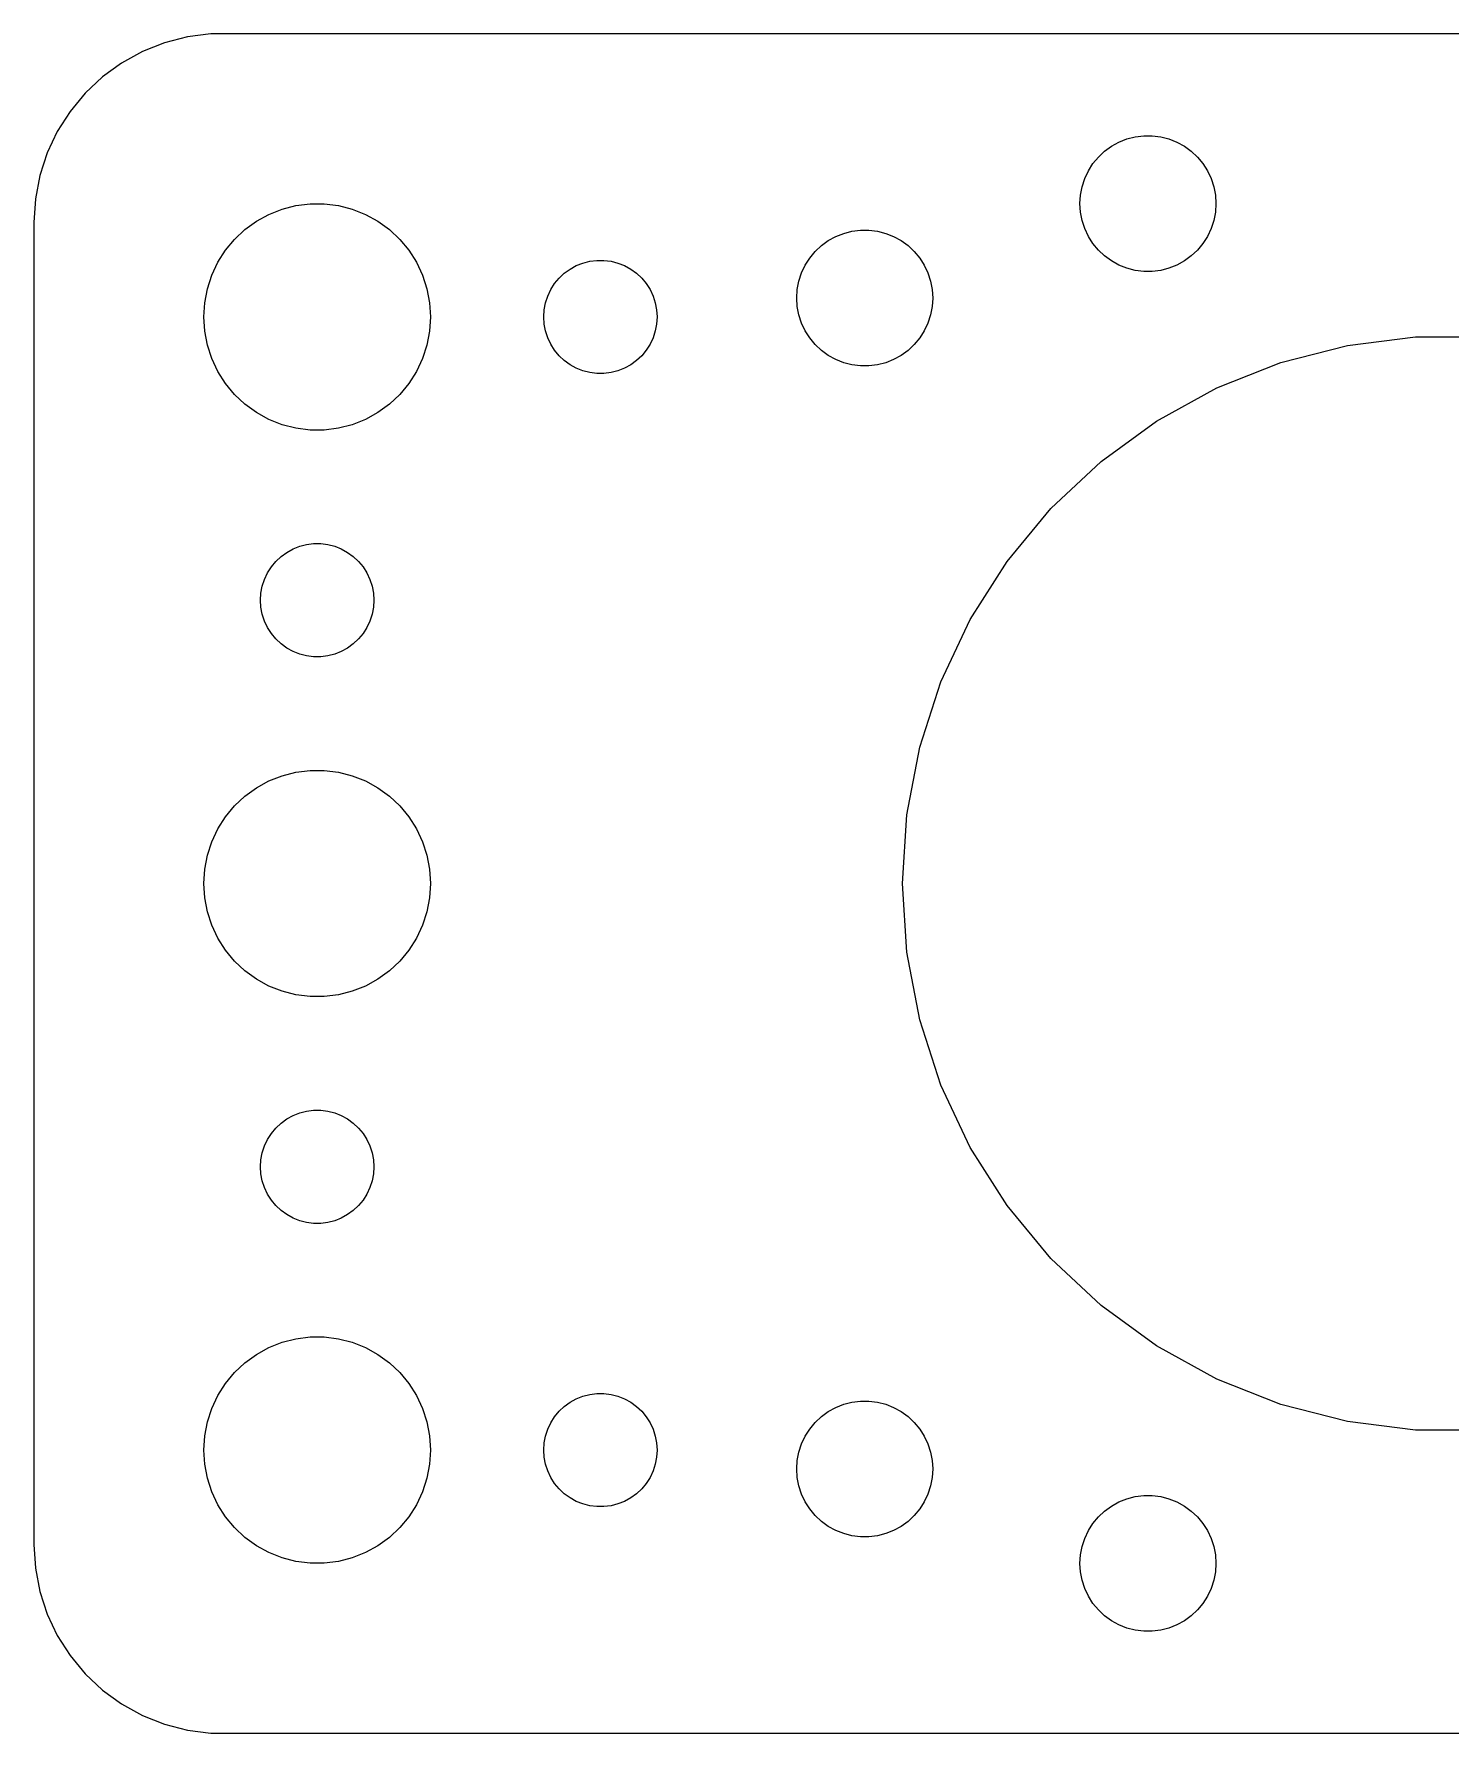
# Model space of a CAD drawing. Header units: metres. Extents: x -37.5 to 37.5, y 31.5 to 130.5.
# Drawn here: x -37.5 to 0, y 31.51 to 76.49 of the extents above; entities that cross this region are included whole.
import ezdxf

# ---------------------------------------------------------------- set-up
doc = ezdxf.new("R2010")
doc.units = ezdxf.units.M

msp = doc.modelspace()

# ---------------------------------------------------------------- linework, layer by layer
for p, q in [((-32.8139, 76.4901), (-33.4369, 76.4114)), ((32.8139, 76.4901), (-32.8139, 76.4901)), ((-34.6289, 76.0241), (-35.1791, 75.7216)), ((-34.0451, 76.2553), (-34.6289, 76.0241)), ((-33.4369, 76.4114), (-34.0451, 76.2553)), ((-35.1791, 75.7216), (-35.6871, 75.3526)), ((-35.6871, 75.3526), (-36.1448, 74.9227)), ((-36.1448, 74.9227), (-36.5451, 74.4389)), ((-36.5451, 74.4389), (-36.8815, 73.9088)), ((-36.8815, 73.9088), (-37.1489, 73.3406)), ((-8.55623, 73.7119), (-8.33728, 73.7681)), ((-8.33728, 73.7681), (-8.11302, 73.7964)), ((-8.11302, 73.7964), (-7.88696, 73.7964)), ((-7.88696, 73.7964), (-7.6627, 73.7681)), ((-7.6627, 73.7681), (-7.44376, 73.7119)), ((-37.1489, 73.3406), (-37.3429, 72.7434)), ((-9.31213, 73.2322), (-9.14735, 73.3869)), ((-9.14735, 73.3869), (-8.96448, 73.5198)), ((-8.96448, 73.5198), (-8.76639, 73.6287)), ((-8.76639, 73.6287), (-8.55623, 73.7119)), ((-7.44376, 73.7119), (-7.2336, 73.6287)), ((-7.2336, 73.6287), (-7.03551, 73.5198)), ((-7.03551, 73.5198), (-6.85263, 73.3869)), ((-6.85263, 73.3869), (-6.68785, 73.2322)), ((-9.57735, 72.8672), (-9.45622, 73.058)), ((-9.45622, 73.058), (-9.31213, 73.2322)), ((-6.68785, 73.2322), (-6.54376, 73.058)), ((-6.54376, 73.058), (-6.42264, 72.8672)), ((-37.3429, 72.7434), (-37.4606, 72.1267)), ((-9.7858, 72.2256), (-9.74344, 72.4476)), ((-9.74344, 72.4476), (-9.67358, 72.6626)), ((-9.67358, 72.6626), (-9.57735, 72.8672)), ((-6.42264, 72.8672), (-6.3264, 72.6626)), ((-6.3264, 72.6626), (-6.25655, 72.4476)), ((-6.25655, 72.4476), (-6.21419, 72.2256)), ((-37.4606, 72.1267), (-37.5, 71.5)), ((-30.5621, 71.9469), (-30.1884, 71.9941)), ((-30.1884, 71.9941), (-29.8116, 71.9941)), ((-29.8116, 71.9941), (-29.4379, 71.9469)), ((-9.79999, 72), (-9.7858, 72.2256)), ((-9.7858, 71.7744), (-9.79999, 72)), ((-6.21419, 72.2256), (-6.2, 72)), ((-6.2, 72), (-6.21419, 71.7744)), ((-31.9123, 71.3115), (-31.6075, 71.533)), ((-31.6075, 71.533), (-31.2773, 71.7145)), ((-31.2773, 71.7145), (-30.927, 71.8532)), ((-30.927, 71.8532), (-30.5621, 71.9469)), ((-29.4379, 71.9469), (-29.0729, 71.8532)), ((-29.0729, 71.8532), (-28.7227, 71.7145)), ((-28.7227, 71.7145), (-28.3925, 71.533)), ((-28.3925, 71.533), (-28.0877, 71.3115)), ((-9.74344, 71.5524), (-9.7858, 71.7744)), ((-9.67358, 71.3374), (-9.74344, 71.5524)), ((-6.25655, 71.5524), (-6.3264, 71.3374)), ((-6.21419, 71.7744), (-6.25655, 71.5524)), ((-37.5, 71.5), (-37.5, 36.5)), ((-32.1869, 71.0536), (-31.9123, 71.3115)), ((-28.0877, 71.3115), (-27.8131, 71.0536)), ((-16.4645, 71.0198), (-16.2664, 71.1287)), ((-16.2664, 71.1287), (-16.0562, 71.2119)), ((-16.0562, 71.2119), (-15.8373, 71.2681)), ((-15.8373, 71.2681), (-15.613, 71.2964)), ((-15.613, 71.2964), (-15.387, 71.2964)), ((-15.387, 71.2964), (-15.1627, 71.2681)), ((-15.1627, 71.2681), (-14.9438, 71.2119)), ((-14.9438, 71.2119), (-14.7336, 71.1287)), ((-14.7336, 71.1287), (-14.5355, 71.0198)), ((-9.57735, 71.1328), (-9.67358, 71.3374)), ((-9.45622, 70.942), (-9.57735, 71.1328)), ((-6.42264, 71.1328), (-6.54376, 70.942)), ((-6.3264, 71.3374), (-6.42264, 71.1328)), ((-32.6289, 70.4453), (-32.427, 70.7634)), ((-32.427, 70.7634), (-32.1869, 71.0536)), ((-27.8131, 71.0536), (-27.5729, 70.7634)), ((-27.5729, 70.7634), (-27.3711, 70.4453)), ((-16.9562, 70.558), (-16.8121, 70.7322)), ((-16.8121, 70.7322), (-16.6474, 70.8869)), ((-16.6474, 70.8869), (-16.4645, 71.0198)), ((-14.5355, 71.0198), (-14.3526, 70.8869)), ((-14.3526, 70.8869), (-14.1879, 70.7322)), ((-14.1879, 70.7322), (-14.0438, 70.558)), ((-9.31213, 70.7678), (-9.45622, 70.942)), ((-9.14735, 70.6131), (-9.31213, 70.7678)), ((-6.68785, 70.7678), (-6.85263, 70.6131)), ((-6.54376, 70.942), (-6.68785, 70.7678)), ((-32.7893, 70.1044), (-32.6289, 70.4453)), ((-27.3711, 70.4453), (-27.2107, 70.1044)), ((-23.4561, 70.1558), (-23.3037, 70.2665)), ((-23.3037, 70.2665), (-23.1387, 70.3572)), ((-23.1387, 70.3572), (-22.9635, 70.4266)), ((-22.9635, 70.4266), (-22.7811, 70.4734)), ((-22.7811, 70.4734), (-22.5942, 70.497)), ((-22.5942, 70.497), (-22.4058, 70.497)), ((-22.4058, 70.497), (-22.2189, 70.4734)), ((-22.2189, 70.4734), (-22.0365, 70.4266)), ((-22.0365, 70.4266), (-21.8613, 70.3572)), ((-21.8613, 70.3572), (-21.6963, 70.2665)), ((-21.6963, 70.2665), (-21.5439, 70.1558)), ((-17.1736, 70.1626), (-17.0773, 70.3672)), ((-17.0773, 70.3672), (-16.9562, 70.558)), ((-14.0438, 70.558), (-13.9226, 70.3672)), ((-13.9226, 70.3672), (-13.8264, 70.1626)), ((-8.96448, 70.4802), (-9.14735, 70.6131)), ((-8.76639, 70.3713), (-8.96448, 70.4802)), ((-8.55623, 70.2881), (-8.76639, 70.3713)), ((-8.33728, 70.2319), (-8.55623, 70.2881)), ((-8.11302, 70.2036), (-8.33728, 70.2319)), ((-7.88696, 70.2036), (-8.11302, 70.2036)), ((-7.6627, 70.2319), (-7.88696, 70.2036)), ((-7.44376, 70.2881), (-7.6627, 70.2319)), ((-7.2336, 70.3713), (-7.44376, 70.2881)), ((-7.03551, 70.4802), (-7.2336, 70.3713)), ((-6.85263, 70.6131), (-7.03551, 70.4802)), ((-32.9763, 69.376), (-32.9057, 69.7461)), ((-32.9057, 69.7461), (-32.7893, 70.1044)), ((-27.2107, 70.1044), (-27.0942, 69.7461)), ((-27.0942, 69.7461), (-27.0237, 69.376)), ((-23.8947, 69.5522), (-23.8145, 69.7226)), ((-23.8145, 69.7226), (-23.7135, 69.8817)), ((-23.7135, 69.8817), (-23.5934, 70.0268)), ((-23.5934, 70.0268), (-23.4561, 70.1558)), ((-21.5439, 70.1558), (-21.4065, 70.0268)), ((-21.4065, 70.0268), (-21.2865, 69.8817)), ((-21.2865, 69.8817), (-21.1855, 69.7226)), ((-21.1855, 69.7226), (-21.1053, 69.5522)), ((-17.3, 69.5), (-17.2858, 69.7256)), ((-17.2858, 69.7256), (-17.2434, 69.9476)), ((-17.2434, 69.9476), (-17.1736, 70.1626)), ((-13.8264, 70.1626), (-13.7565, 69.9476)), ((-13.7565, 69.9476), (-13.7142, 69.7256)), ((-13.7142, 69.7256), (-13.7, 69.5)), ((-33, 69), (-32.9763, 69.376)), ((-27.0237, 69.376), (-27, 69)), ((-23.9882, 69.188), (-23.9529, 69.373)), ((-23.9529, 69.373), (-23.8947, 69.5522)), ((-21.1053, 69.5522), (-21.0471, 69.373)), ((-21.0471, 69.373), (-21.0118, 69.188)), ((-17.2858, 69.2744), (-17.3, 69.5)), ((-17.2434, 69.0524), (-17.2858, 69.2744)), ((-13.7142, 69.2744), (-13.7565, 69.0524)), ((-13.7, 69.5), (-13.7142, 69.2744)), ((-32.9763, 68.624), (-33, 69)), ((-27, 69), (-27.0237, 68.624)), ((-24, 69), (-23.9882, 69.188)), ((-23.9882, 68.812), (-24, 69)), ((-21.0118, 69.188), (-21, 69)), ((-21, 69), (-21.0118, 68.812)), ((-17.1736, 68.8374), (-17.2434, 69.0524)), ((-17.0773, 68.6328), (-17.1736, 68.8374)), ((-13.8264, 68.8374), (-13.9226, 68.6328)), ((-13.7565, 69.0524), (-13.8264, 68.8374)), ((-32.9057, 68.2539), (-32.9763, 68.624)), ((-27.0237, 68.624), (-27.0942, 68.2539)), ((-23.9529, 68.627), (-23.9882, 68.812)), ((-23.8947, 68.4478), (-23.9529, 68.627)), ((-23.8145, 68.2774), (-23.8947, 68.4478)), ((-21.1053, 68.4478), (-21.1855, 68.2774)), ((-21.0471, 68.627), (-21.1053, 68.4478)), ((-21.0118, 68.812), (-21.0471, 68.627)), ((-16.9562, 68.442), (-17.0773, 68.6328)), ((-16.8121, 68.2678), (-16.9562, 68.442)), ((-14.0438, 68.442), (-14.1879, 68.2678)), ((-13.9226, 68.6328), (-14.0438, 68.442)), ((-2.71703, 68.2432), (-0.91046, 68.4714)), ((-0.91046, 68.4714), (0.91046, 68.4714)), ((-32.7893, 67.8956), (-32.9057, 68.2539)), ((-27.0942, 68.2539), (-27.2107, 67.8956)), ((-23.7135, 68.1183), (-23.8145, 68.2774)), ((-23.5934, 67.9732), (-23.7135, 68.1183)), ((-23.4561, 67.8442), (-23.5934, 67.9732)), ((-21.4065, 67.9732), (-21.5439, 67.8442)), ((-21.2865, 68.1183), (-21.4065, 67.9732)), ((-21.1855, 68.2774), (-21.2865, 68.1183)), ((-16.6474, 68.1131), (-16.8121, 68.2678)), ((-16.4645, 67.9802), (-16.6474, 68.1131)), ((-16.2664, 67.8713), (-16.4645, 67.9802)), ((-14.5355, 67.9802), (-14.7336, 67.8713)), ((-14.3526, 68.1131), (-14.5355, 67.9802)), ((-14.1879, 68.2678), (-14.3526, 68.1131)), ((-4.48074, 67.7903), (-2.71703, 68.2432)), ((-32.6289, 67.5547), (-32.7893, 67.8956)), ((-32.427, 67.2366), (-32.6289, 67.5547)), ((-27.3711, 67.5547), (-27.5729, 67.2366)), ((-27.2107, 67.8956), (-27.3711, 67.5547)), ((-23.3037, 67.7335), (-23.4561, 67.8442)), ((-23.1387, 67.6427), (-23.3037, 67.7335)), ((-22.9635, 67.5734), (-23.1387, 67.6427)), ((-22.7811, 67.5266), (-22.9635, 67.5734)), ((-22.5942, 67.5029), (-22.7811, 67.5266)), ((-22.4058, 67.5029), (-22.5942, 67.5029)), ((-22.2189, 67.5266), (-22.4058, 67.5029)), ((-22.0365, 67.5734), (-22.2189, 67.5266)), ((-21.8613, 67.6427), (-22.0365, 67.5734)), ((-21.6963, 67.7335), (-21.8613, 67.6427)), ((-21.5439, 67.8442), (-21.6963, 67.7335)), ((-16.0562, 67.7881), (-16.2664, 67.8713)), ((-15.8373, 67.7319), (-16.0562, 67.7881)), ((-15.613, 67.7036), (-15.8373, 67.7319)), ((-15.387, 67.7036), (-15.613, 67.7036)), ((-15.1627, 67.7319), (-15.387, 67.7036)), ((-14.9438, 67.7881), (-15.1627, 67.7319)), ((-14.7336, 67.8713), (-14.9438, 67.7881)), ((-6.1738, 67.12), (-4.48074, 67.7903)), ((-32.1869, 66.9464), (-32.427, 67.2366)), ((-27.5729, 67.2366), (-27.8131, 66.9464)), ((-7.76949, 66.2428), (-6.1738, 67.12)), ((-31.9123, 66.6884), (-32.1869, 66.9464)), ((-31.6075, 66.467), (-31.9123, 66.6884)), ((-28.0877, 66.6884), (-28.3925, 66.467)), ((-27.8131, 66.9464), (-28.0877, 66.6884)), ((-31.2773, 66.2855), (-31.6075, 66.467)), ((-30.927, 66.1468), (-31.2773, 66.2855)), ((-30.5621, 66.0531), (-30.927, 66.1468)), ((-29.0729, 66.1468), (-29.4379, 66.0531)), ((-28.7227, 66.2855), (-29.0729, 66.1468)), ((-28.3925, 66.467), (-28.7227, 66.2855)), ((-9.24265, 65.1724), (-7.76949, 66.2428)), ((-30.1884, 66.0059), (-30.5621, 66.0531)), ((-29.8116, 66.0059), (-30.1884, 66.0059)), ((-29.4379, 66.0531), (-29.8116, 66.0059)), ((-10.57, 63.9259), (-9.24265, 65.1724)), ((-11.7307, 62.5229), (-10.57, 63.9259)), ((-30.4635, 62.9266), (-30.2811, 62.9734)), ((-30.2811, 62.9734), (-30.0942, 62.997)), ((-30.0942, 62.997), (-29.9058, 62.997)), ((-29.9058, 62.997), (-29.7189, 62.9734)), ((-29.7189, 62.9734), (-29.5365, 62.9266)), ((-31.2135, 62.3817), (-31.0934, 62.5268)), ((-31.0934, 62.5268), (-30.9561, 62.6558)), ((-30.9561, 62.6558), (-30.8037, 62.7665)), ((-30.8037, 62.7665), (-30.6387, 62.8572)), ((-30.6387, 62.8572), (-30.4635, 62.9266)), ((-29.5365, 62.9266), (-29.3613, 62.8572)), ((-29.3613, 62.8572), (-29.1963, 62.7665)), ((-29.1963, 62.7665), (-29.0439, 62.6558)), ((-29.0439, 62.6558), (-28.9065, 62.5268)), ((-28.9065, 62.5268), (-28.7865, 62.3817)), ((-12.7064, 60.9854), (-11.7307, 62.5229)), ((-31.3947, 62.0522), (-31.3145, 62.2226)), ((-31.3145, 62.2226), (-31.2135, 62.3817)), ((-28.7865, 62.3817), (-28.6855, 62.2226)), ((-28.6855, 62.2226), (-28.6053, 62.0522)), ((-31.5, 61.5), (-31.4882, 61.688)), ((-31.4882, 61.688), (-31.4529, 61.873)), ((-31.4529, 61.873), (-31.3947, 62.0522)), ((-28.6053, 62.0522), (-28.5471, 61.873)), ((-28.5471, 61.873), (-28.5118, 61.688)), ((-28.5118, 61.688), (-28.5, 61.5)), ((-31.4882, 61.312), (-31.5, 61.5)), ((-31.4529, 61.127), (-31.4882, 61.312)), ((-28.5118, 61.312), (-28.5471, 61.127)), ((-28.5, 61.5), (-28.5118, 61.312)), ((-31.3947, 60.9478), (-31.4529, 61.127)), ((-31.3145, 60.7774), (-31.3947, 60.9478)), ((-31.2135, 60.6183), (-31.3145, 60.7774)), ((-28.6855, 60.7774), (-28.7865, 60.6183)), ((-28.6053, 60.9478), (-28.6855, 60.7774)), ((-28.5471, 61.127), (-28.6053, 60.9478)), ((-13.4818, 59.3378), (-12.7064, 60.9854)), ((-31.0934, 60.4732), (-31.2135, 60.6183)), ((-30.9561, 60.3442), (-31.0934, 60.4732)), ((-30.8037, 60.2335), (-30.9561, 60.3442)), ((-29.0439, 60.3442), (-29.1963, 60.2335)), ((-28.9065, 60.4732), (-29.0439, 60.3442)), ((-28.7865, 60.6183), (-28.9065, 60.4732)), ((-30.6387, 60.1427), (-30.8037, 60.2335)), ((-30.4635, 60.0734), (-30.6387, 60.1427)), ((-30.2811, 60.0266), (-30.4635, 60.0734)), ((-30.0942, 60.0029), (-30.2811, 60.0266)), ((-29.9058, 60.0029), (-30.0942, 60.0029)), ((-29.7189, 60.0266), (-29.9058, 60.0029)), ((-29.5365, 60.0734), (-29.7189, 60.0266)), ((-29.3613, 60.1427), (-29.5365, 60.0734)), ((-29.1963, 60.2335), (-29.3613, 60.1427)), ((-14.0444, 57.606), (-13.4818, 59.3378)), ((-14.3857, 55.8173), (-14.0444, 57.606)), ((-31.6075, 56.533), (-31.2773, 56.7145)), ((-31.2773, 56.7145), (-30.927, 56.8532)), ((-30.927, 56.8532), (-30.5621, 56.9469)), ((-30.5621, 56.9469), (-30.1884, 56.9941)), ((-30.1884, 56.9941), (-29.8116, 56.9941)), ((-29.8116, 56.9941), (-29.4379, 56.9469)), ((-29.4379, 56.9469), (-29.0729, 56.8532)), ((-29.0729, 56.8532), (-28.7227, 56.7145)), ((-28.7227, 56.7145), (-28.3925, 56.533)), ((-32.1869, 56.0536), (-31.9123, 56.3115)), ((-31.9123, 56.3115), (-31.6075, 56.533)), ((-28.3925, 56.533), (-28.0877, 56.3115)), ((-28.0877, 56.3115), (-27.8131, 56.0536)), ((-32.427, 55.7634), (-32.1869, 56.0536)), ((-27.8131, 56.0536), (-27.5729, 55.7634)), ((-14.5, 54), (-14.3857, 55.8173)), ((-32.7893, 55.1044), (-32.6289, 55.4453)), ((-32.6289, 55.4453), (-32.427, 55.7634)), ((-27.5729, 55.7634), (-27.3711, 55.4453)), ((-27.3711, 55.4453), (-27.2107, 55.1044)), ((-32.9057, 54.7461), (-32.7893, 55.1044)), ((-27.2107, 55.1044), (-27.0942, 54.7461)), ((-32.9763, 54.376), (-32.9057, 54.7461)), ((-27.0942, 54.7461), (-27.0237, 54.376)), ((-33, 54), (-32.9763, 54.376)), ((-32.9763, 53.624), (-33, 54)), ((-27.0237, 54.376), (-27, 54)), ((-27, 54), (-27.0237, 53.624)), ((-14.3857, 52.1827), (-14.5, 54)), ((-32.9057, 53.2539), (-32.9763, 53.624)), ((-27.0237, 53.624), (-27.0942, 53.2539)), ((-32.7893, 52.8956), (-32.9057, 53.2539)), ((-27.0942, 53.2539), (-27.2107, 52.8956)), ((-32.6289, 52.5547), (-32.7893, 52.8956)), ((-27.2107, 52.8956), (-27.3711, 52.5547)), ((-32.427, 52.2366), (-32.6289, 52.5547)), ((-32.1869, 51.9464), (-32.427, 52.2366)), ((-27.5729, 52.2366), (-27.8131, 51.9464)), ((-27.3711, 52.5547), (-27.5729, 52.2366)), ((-14.0444, 50.394), (-14.3857, 52.1827)), ((-31.9123, 51.6885), (-32.1869, 51.9464)), ((-27.8131, 51.9464), (-28.0877, 51.6885)), ((-31.6075, 51.467), (-31.9123, 51.6885)), ((-31.2773, 51.2855), (-31.6075, 51.467)), ((-30.927, 51.1468), (-31.2773, 51.2855)), ((-28.7227, 51.2855), (-29.0729, 51.1468)), ((-28.3925, 51.467), (-28.7227, 51.2855)), ((-28.0877, 51.6885), (-28.3925, 51.467)), ((-30.5621, 51.0531), (-30.927, 51.1468)), ((-30.1884, 51.0059), (-30.5621, 51.0531)), ((-29.8116, 51.0059), (-30.1884, 51.0059)), ((-29.4379, 51.0531), (-29.8116, 51.0059)), ((-29.0729, 51.1468), (-29.4379, 51.0531)), ((-13.4818, 48.6622), (-14.0444, 50.394)), ((-12.7064, 47.0146), (-13.4818, 48.6622)), ((-30.9561, 47.6558), (-30.8037, 47.7665)), ((-30.8037, 47.7665), (-30.6387, 47.8573)), ((-30.6387, 47.8573), (-30.4635, 47.9266)), ((-30.4635, 47.9266), (-30.2811, 47.9734)), ((-30.2811, 47.9734), (-30.0942, 47.9971)), ((-30.0942, 47.9971), (-29.9058, 47.9971)), ((-29.9058, 47.9971), (-29.7189, 47.9734)), ((-29.7189, 47.9734), (-29.5365, 47.9266)), ((-29.5365, 47.9266), (-29.3613, 47.8573)), ((-29.3613, 47.8573), (-29.1963, 47.7665)), ((-29.1963, 47.7665), (-29.0439, 47.6558)), ((-31.3145, 47.2226), (-31.2135, 47.3817)), ((-31.2135, 47.3817), (-31.0934, 47.5268)), ((-31.0934, 47.5268), (-30.9561, 47.6558)), ((-29.0439, 47.6558), (-28.9065, 47.5268)), ((-28.9065, 47.5268), (-28.7865, 47.3817)), ((-28.7865, 47.3817), (-28.6855, 47.2226)), ((-31.4882, 46.688), (-31.4529, 46.873)), ((-31.4529, 46.873), (-31.3947, 47.0522)), ((-31.3947, 47.0522), (-31.3145, 47.2226)), ((-28.6855, 47.2226), (-28.6053, 47.0522)), ((-28.6053, 47.0522), (-28.5471, 46.873)), ((-28.5471, 46.873), (-28.5118, 46.688)), ((-11.7307, 45.4771), (-12.7064, 47.0146)), ((-31.5, 46.5), (-31.4882, 46.688)), ((-31.4882, 46.312), (-31.5, 46.5)), ((-28.5118, 46.688), (-28.5, 46.5)), ((-28.5, 46.5), (-28.5118, 46.312)), ((-31.4529, 46.127), (-31.4882, 46.312)), ((-31.3947, 45.9478), (-31.4529, 46.127)), ((-31.3145, 45.7774), (-31.3947, 45.9478)), ((-28.6053, 45.9478), (-28.6855, 45.7774)), ((-28.5471, 46.127), (-28.6053, 45.9478)), ((-28.5118, 46.312), (-28.5471, 46.127)), ((-31.2135, 45.6183), (-31.3145, 45.7774)), ((-31.0934, 45.4732), (-31.2135, 45.6183)), ((-30.9561, 45.3442), (-31.0934, 45.4732)), ((-28.9065, 45.4732), (-29.0439, 45.3442)), ((-28.7865, 45.6183), (-28.9065, 45.4732)), ((-28.6855, 45.7774), (-28.7865, 45.6183)), ((-10.57, 44.0741), (-11.7307, 45.4771)), ((-30.8037, 45.2335), (-30.9561, 45.3442)), ((-30.6387, 45.1428), (-30.8037, 45.2335)), ((-30.4635, 45.0734), (-30.6387, 45.1428)), ((-30.2811, 45.0266), (-30.4635, 45.0734)), ((-30.0942, 45.003), (-30.2811, 45.0266)), ((-29.9058, 45.003), (-30.0942, 45.003)), ((-29.7189, 45.0266), (-29.9058, 45.003)), ((-29.5365, 45.0734), (-29.7189, 45.0266)), ((-29.3613, 45.1428), (-29.5365, 45.0734)), ((-29.1963, 45.2335), (-29.3613, 45.1428)), ((-29.0439, 45.3442), (-29.1963, 45.2335)), ((-9.24265, 42.8276), (-10.57, 44.0741)), ((-7.76949, 41.7572), (-9.24265, 42.8276)), ((-31.2773, 41.7145), (-30.927, 41.8532)), ((-30.927, 41.8532), (-30.5621, 41.9469)), ((-30.5621, 41.9469), (-30.1884, 41.9941)), ((-30.1884, 41.9941), (-29.8116, 41.9941)), ((-29.8116, 41.9941), (-29.4379, 41.9469)), ((-29.4379, 41.9469), (-29.0729, 41.8532)), ((-29.0729, 41.8532), (-28.7227, 41.7145)), ((-31.9123, 41.3116), (-31.6075, 41.533)), ((-31.6075, 41.533), (-31.2773, 41.7145)), ((-28.7227, 41.7145), (-28.3925, 41.533)), ((-28.3925, 41.533), (-28.0877, 41.3116)), ((-6.1738, 40.88), (-7.76949, 41.7572)), ((-32.427, 40.7634), (-32.1869, 41.0536)), ((-32.1869, 41.0536), (-31.9123, 41.3116)), ((-28.0877, 41.3116), (-27.8131, 41.0536)), ((-27.8131, 41.0536), (-27.5729, 40.7634)), ((-32.6289, 40.4453), (-32.427, 40.7634)), ((-27.5729, 40.7634), (-27.3711, 40.4453)), ((-22.7811, 40.4734), (-22.5942, 40.4971)), ((-22.5942, 40.4971), (-22.4058, 40.4971)), ((-22.4058, 40.4971), (-22.2189, 40.4734)), ((-4.48074, 40.2097), (-6.1738, 40.88)), ((-32.9057, 39.7461), (-32.7893, 40.1044)), ((-32.7893, 40.1044), (-32.6289, 40.4453)), ((-27.3711, 40.4453), (-27.2107, 40.1044)), ((-27.2107, 40.1044), (-27.0942, 39.7461)), ((-23.5934, 40.0268), (-23.4561, 40.1558)), ((-23.4561, 40.1558), (-23.3037, 40.2665)), ((-23.3037, 40.2665), (-23.1387, 40.3573)), ((-23.1387, 40.3573), (-22.9635, 40.4266)), ((-22.9635, 40.4266), (-22.7811, 40.4734)), ((-22.2189, 40.4734), (-22.0365, 40.4266)), ((-22.0365, 40.4266), (-21.8613, 40.3573)), ((-21.8613, 40.3573), (-21.6963, 40.2665)), ((-21.6963, 40.2665), (-21.5439, 40.1558)), ((-21.5439, 40.1558), (-21.4065, 40.0268)), ((-16.4645, 40.0198), (-16.2664, 40.1287)), ((-16.2664, 40.1287), (-16.0562, 40.2119)), ((-16.0562, 40.2119), (-15.8373, 40.2681)), ((-15.8373, 40.2681), (-15.613, 40.2964)), ((-15.613, 40.2964), (-15.387, 40.2964)), ((-15.387, 40.2964), (-15.1627, 40.2681)), ((-15.1627, 40.2681), (-14.9438, 40.2119)), ((-14.9438, 40.2119), (-14.7336, 40.1287)), ((-14.7336, 40.1287), (-14.5355, 40.0198)), ((-2.71703, 39.7568), (-4.48074, 40.2097)), ((-32.9763, 39.376), (-32.9057, 39.7461)), ((-27.0942, 39.7461), (-27.0237, 39.376)), ((-23.8947, 39.5522), (-23.8145, 39.7226)), ((-23.8145, 39.7226), (-23.7135, 39.8817)), ((-23.7135, 39.8817), (-23.5934, 40.0268)), ((-21.4065, 40.0268), (-21.2865, 39.8817)), ((-21.2865, 39.8817), (-21.1855, 39.7226)), ((-21.1855, 39.7226), (-21.1053, 39.5522)), ((-16.9562, 39.558), (-16.8121, 39.7322)), ((-16.8121, 39.7322), (-16.6474, 39.8869)), ((-16.6474, 39.8869), (-16.4645, 40.0198)), ((-14.5355, 40.0198), (-14.3526, 39.8869)), ((-14.3526, 39.8869), (-14.1879, 39.7322)), ((-14.1879, 39.7322), (-14.0438, 39.558)), ((-0.91046, 39.5286), (-2.71703, 39.7568)), ((-33, 39), (-32.9763, 39.376)), ((-27.0237, 39.376), (-27, 39)), ((-24, 39), (-23.9882, 39.188)), ((-23.9882, 39.188), (-23.9529, 39.373)), ((-23.9529, 39.373), (-23.8947, 39.5522)), ((-21.1053, 39.5522), (-21.0471, 39.373)), ((-21.0471, 39.373), (-21.0118, 39.188)), ((-21.0118, 39.188), (-21, 39)), ((-17.2434, 38.9476), (-17.1736, 39.1626)), ((-17.1736, 39.1626), (-17.0773, 39.3672)), ((-17.0773, 39.3672), (-16.9562, 39.558)), ((-14.0438, 39.558), (-13.9226, 39.3672)), ((-13.9226, 39.3672), (-13.8264, 39.1626)), ((-13.8264, 39.1626), (-13.7565, 38.9476)), ((0.91046, 39.5286), (-0.91046, 39.5286)), ((-32.9763, 38.624), (-33, 39)), ((-27, 39), (-27.0237, 38.624)), ((-23.9882, 38.812), (-24, 39)), ((-23.9529, 38.627), (-23.9882, 38.812)), ((-21.0118, 38.812), (-21.0471, 38.627)), ((-21, 39), (-21.0118, 38.812)), ((-17.3, 38.5), (-17.2858, 38.7256)), ((-17.2858, 38.7256), (-17.2434, 38.9476)), ((-13.7565, 38.9476), (-13.7142, 38.7256)), ((-13.7142, 38.7256), (-13.7, 38.5)), ((-32.9057, 38.2539), (-32.9763, 38.624)), ((-32.7893, 37.8956), (-32.9057, 38.2539)), ((-27.0942, 38.2539), (-27.2107, 37.8956)), ((-27.0237, 38.624), (-27.0942, 38.2539)), ((-23.8947, 38.4478), (-23.9529, 38.627)), ((-23.8145, 38.2774), (-23.8947, 38.4478)), ((-23.7135, 38.1183), (-23.8145, 38.2774)), ((-21.1855, 38.2774), (-21.2865, 38.1183)), ((-21.1053, 38.4478), (-21.1855, 38.2774)), ((-21.0471, 38.627), (-21.1053, 38.4478)), ((-17.2858, 38.2744), (-17.3, 38.5)), ((-17.2434, 38.0524), (-17.2858, 38.2744)), ((-13.7142, 38.2744), (-13.7565, 38.0524)), ((-13.7, 38.5), (-13.7142, 38.2744)), ((-32.6289, 37.5547), (-32.7893, 37.8956)), ((-27.2107, 37.8956), (-27.3711, 37.5547)), ((-23.5934, 37.9732), (-23.7135, 38.1183)), ((-23.4561, 37.8442), (-23.5934, 37.9732)), ((-23.3037, 37.7335), (-23.4561, 37.8442)), ((-21.5439, 37.8442), (-21.6963, 37.7335)), ((-21.4065, 37.9732), (-21.5439, 37.8442)), ((-21.2865, 38.1183), (-21.4065, 37.9732)), ((-17.1736, 37.8374), (-17.2434, 38.0524)), ((-17.0773, 37.6328), (-17.1736, 37.8374)), ((-13.8264, 37.8374), (-13.9226, 37.6328)), ((-13.7565, 38.0524), (-13.8264, 37.8374)), ((-8.33728, 37.7681), (-8.11302, 37.7964)), ((-8.11302, 37.7964), (-7.88696, 37.7964)), ((-7.88696, 37.7964), (-7.6627, 37.7681)), ((-32.427, 37.2366), (-32.6289, 37.5547)), ((-27.3711, 37.5547), (-27.5729, 37.2366)), ((-23.1387, 37.6428), (-23.3037, 37.7335)), ((-22.9635, 37.5734), (-23.1387, 37.6428)), ((-22.7811, 37.5266), (-22.9635, 37.5734)), ((-22.5942, 37.503), (-22.7811, 37.5266)), ((-22.4058, 37.503), (-22.5942, 37.503)), ((-22.2189, 37.5266), (-22.4058, 37.503)), ((-22.0365, 37.5734), (-22.2189, 37.5266)), ((-21.8613, 37.6428), (-22.0365, 37.5734)), ((-21.6963, 37.7335), (-21.8613, 37.6428)), ((-16.9562, 37.442), (-17.0773, 37.6328)), ((-16.8121, 37.2678), (-16.9562, 37.442)), ((-14.0438, 37.442), (-14.1879, 37.2678)), ((-13.9226, 37.6328), (-14.0438, 37.442)), ((-9.31213, 37.2322), (-9.14735, 37.3869)), ((-9.14735, 37.3869), (-8.96448, 37.5198)), ((-8.96448, 37.5198), (-8.76639, 37.6287)), ((-8.76639, 37.6287), (-8.55623, 37.7119)), ((-8.55623, 37.7119), (-8.33728, 37.7681)), ((-7.6627, 37.7681), (-7.44376, 37.7119)), ((-7.44376, 37.7119), (-7.2336, 37.6287)), ((-7.2336, 37.6287), (-7.03551, 37.5198)), ((-7.03551, 37.5198), (-6.85263, 37.3869)), ((-6.85263, 37.3869), (-6.68785, 37.2322)), ((-32.1869, 36.9464), (-32.427, 37.2366)), ((-31.9123, 36.6885), (-32.1869, 36.9464)), ((-27.8131, 36.9464), (-28.0877, 36.6885)), ((-27.5729, 37.2366), (-27.8131, 36.9464)), ((-16.6474, 37.1131), (-16.8121, 37.2678)), ((-16.4645, 36.9802), (-16.6474, 37.1131)), ((-16.2664, 36.8713), (-16.4645, 36.9802)), ((-14.5355, 36.9802), (-14.7336, 36.8713)), ((-14.3526, 37.1131), (-14.5355, 36.9802)), ((-14.1879, 37.2678), (-14.3526, 37.1131)), ((-9.57735, 36.8672), (-9.45622, 37.058)), ((-9.45622, 37.058), (-9.31213, 37.2322)), ((-6.68785, 37.2322), (-6.54376, 37.058)), ((-6.54376, 37.058), (-6.42264, 36.8672)), ((-37.5, 36.5), (-37.4606, 35.8733)), ((-31.6075, 36.467), (-31.9123, 36.6885)), ((-31.2773, 36.2855), (-31.6075, 36.467)), ((-28.3925, 36.467), (-28.7227, 36.2855)), ((-28.0877, 36.6885), (-28.3925, 36.467)), ((-16.0562, 36.7881), (-16.2664, 36.8713)), ((-15.8373, 36.7319), (-16.0562, 36.7881)), ((-15.613, 36.7036), (-15.8373, 36.7319)), ((-15.387, 36.7036), (-15.613, 36.7036)), ((-15.1627, 36.7319), (-15.387, 36.7036)), ((-14.9438, 36.7881), (-15.1627, 36.7319)), ((-14.7336, 36.8713), (-14.9438, 36.7881)), ((-9.7858, 36.2256), (-9.74344, 36.4476)), ((-9.74344, 36.4476), (-9.67358, 36.6626)), ((-9.67358, 36.6626), (-9.57735, 36.8672)), ((-6.42264, 36.8672), (-6.3264, 36.6626)), ((-6.3264, 36.6626), (-6.25655, 36.4476)), ((-6.25655, 36.4476), (-6.21419, 36.2256)), ((-30.927, 36.1468), (-31.2773, 36.2855)), ((-30.5621, 36.0531), (-30.927, 36.1468)), ((-30.1884, 36.0059), (-30.5621, 36.0531)), ((-29.8116, 36.0059), (-30.1884, 36.0059)), ((-29.4379, 36.0531), (-29.8116, 36.0059)), ((-29.0729, 36.1468), (-29.4379, 36.0531)), ((-28.7227, 36.2855), (-29.0729, 36.1468)), ((-9.79999, 36), (-9.7858, 36.2256)), ((-9.7858, 35.7744), (-9.79999, 36)), ((-6.21419, 36.2256), (-6.2, 36)), ((-6.2, 36), (-6.21419, 35.7744)), ((-37.4606, 35.8733), (-37.3429, 35.2566)), ((-9.74344, 35.5524), (-9.7858, 35.7744)), ((-9.67358, 35.3374), (-9.74344, 35.5524)), ((-6.25655, 35.5524), (-6.3264, 35.3374)), ((-6.21419, 35.7744), (-6.25655, 35.5524)), ((-37.3429, 35.2566), (-37.1489, 34.6594)), ((-9.57735, 35.1328), (-9.67358, 35.3374)), ((-9.45622, 34.942), (-9.57735, 35.1328)), ((-6.42264, 35.1328), (-6.54376, 34.942)), ((-6.3264, 35.3374), (-6.42264, 35.1328)), ((-37.1489, 34.6594), (-36.8815, 34.0912)), ((-9.31213, 34.7678), (-9.45622, 34.942)), ((-9.14735, 34.6131), (-9.31213, 34.7678)), ((-6.68785, 34.7678), (-6.85263, 34.6131)), ((-6.54376, 34.942), (-6.68785, 34.7678)), ((-8.96448, 34.4802), (-9.14735, 34.6131)), ((-8.76639, 34.3713), (-8.96448, 34.4802)), ((-8.55623, 34.2881), (-8.76639, 34.3713)), ((-8.33728, 34.2319), (-8.55623, 34.2881)), ((-8.11302, 34.2036), (-8.33728, 34.2319)), ((-7.88696, 34.2036), (-8.11302, 34.2036)), ((-7.6627, 34.2319), (-7.88696, 34.2036)), ((-7.44376, 34.2881), (-7.6627, 34.2319)), ((-7.2336, 34.3713), (-7.44376, 34.2881)), ((-7.03551, 34.4802), (-7.2336, 34.3713)), ((-6.85263, 34.6131), (-7.03551, 34.4802)), ((-36.8815, 34.0912), (-36.5451, 33.5611)), ((-36.5451, 33.5611), (-36.1448, 33.0773)), ((-36.1448, 33.0773), (-35.6871, 32.6474)), ((-35.6871, 32.6474), (-35.1791, 32.2784)), ((-35.1791, 32.2784), (-34.6289, 31.9759)), ((-34.6289, 31.9759), (-34.0451, 31.7447)), ((-34.0451, 31.7447), (-33.4369, 31.5886)), ((-33.4369, 31.5886), (-32.8139, 31.5099)), ((-32.8139, 31.5099), (32.8139, 31.5099))]:
    msp.add_line(p, q)

doc.saveas('drawing.dxf')
